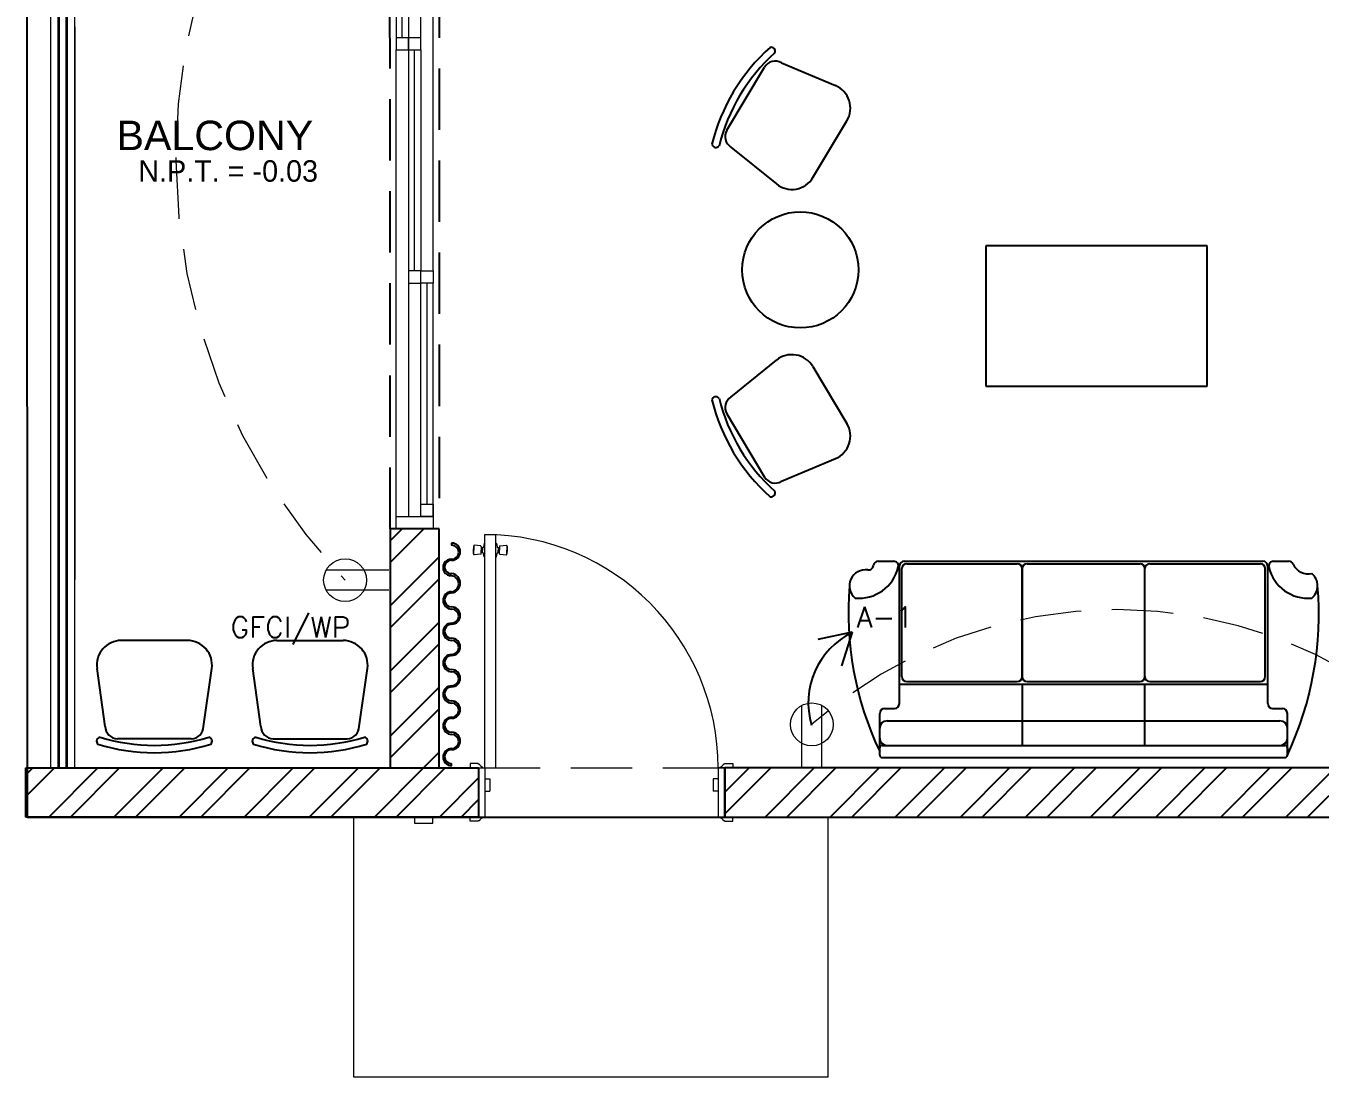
# Model space of a CAD drawing. Header units: millimetres. Extents: x 1605 to 1638, y 1273 to 1481.
# Drawn here: x 1620.44 to 1625.71, y 1462.54 to 1466.82 of the extents above; entities that cross this region are included whole.
import ezdxf

# ---------------------------------------------------------------- set-up
doc = ezdxf.new("R2010")
doc.units = ezdxf.units.MM
for name, pattern in [('AUDIT_D_060420121804-1', [0]), ('HIDDEN', [0.375, 0.25, -0.125]), ('PLANTAS$0$HIDDEN', [0.375, 0.25, -0.125])]:
    doc.linetypes.add(name, pattern=pattern)
for name, color, linetype, lineweight in [('BARANDA', 2, 'Continuous', 35), ('Electrico Salidas', 160, 'Continuous', 15), ('JAMBA', 1, 'HIDDEN', 15), ('muro bajo', 123, 'Continuous', 9), ('PUERTAS', 3, 'Continuous', 20), ('Ventanas', 3, 'Continuous', 13)]:
    doc.layers.add(name, color=color, linetype=linetype, lineweight=lineweight)
doc.layers.add('Ha-Muros 0.20', color=7, linetype='Continuous', true_color=0x8c8c8c)
for name, color, linetype in [('Li-Proyecciones', 40, 'HIDDEN'), ('Mo-Generales', 9, 'Continuous'), ('Mu-0.20', 5, 'Continuous'), ('piso', 40, 'AUDIT_D_060420121804-1'), ('TEXTS', 1, 'Continuous'), ('Tx-Espacio', 7, 'Continuous')]:
    doc.layers.add(name, color=color, linetype=linetype)
doc.styles.add('CHICO', font='stylu.ttf')
doc.styles.add('GORDITA', font='swissek.ttf')
doc.styles.add('TEXTS', font='romans9.shx')

# ---------------------------------------------------------------- blocks, each defined once
blk = doc.blocks.new('A$Cec5ab6e8')
at = {"color": 9, "true_color": 0xc7c8ca}
for p, q in [((19.892, 11.6766), (20.0463, 11.9339)), ((20.1149, 11.9511), (20.3345, 11.8587)), ((20.2429, 11.484), (20.3815, 11.7151)), ((19.9092, 11.608), (20.0941, 11.4578)), ((19.9092, 10.5899), (20.0941, 10.7401)), ((20.2429, 10.7139), (20.3815, 10.4828)), ((19.892, 10.5213), (20.0463, 10.264)), ((20.1149, 10.2468), (20.3345, 10.3392)), ((18.7716, 9.9953), (18.7716, 9.9866)), ((20.5091, 9.9213), (20.5712, 9.9213)), ((20.6148, 9.9213), (22.0748, 9.9213)), ((20.6248, 9.9113), (21.0748, 9.9113)), ((21.1148, 9.9113), (21.5748, 9.9113)), ((21.6148, 9.9113), (22.0648, 9.9113)), ((22.1184, 9.9213), (22.1805, 9.9213)), ((20.5948, 9.3413), (20.5948, 9.9013)), ((20.6048, 9.4513), (20.6048, 9.8913)), ((21.0948, 9.4513), (21.0948, 9.8913)), ((21.0948, 9.4513), (21.0948, 9.8913)), ((21.0948, 9.8913), (21.0948, 9.4513)), ((21.5948, 9.4513), (21.5948, 9.8913)), ((21.5948, 9.4513), (21.5948, 9.8913)), ((21.5948, 9.4513), (21.5948, 9.8913)), ((21.5948, 9.4513), (21.5948, 9.8913)), ((22.0848, 9.4513), (22.0848, 9.8913)), ((22.0848, 9.4513), (22.0848, 9.8913)), ((22.0948, 9.3413), (22.0948, 9.9013)), ((22.0948, 9.3413), (22.0948, 9.9013)), ((17.6959, 9.5986), (17.4265, 9.5986)), ((18.0604, 9.5986), (18.3298, 9.5986)), ((17.3612, 9.2486), (17.3275, 9.4844)), ((17.7612, 9.2486), (17.7949, 9.4844)), ((17.9951, 9.2486), (17.9614, 9.4844)), ((18.3951, 9.2486), (18.4288, 9.4844)), ((20.5948, 9.4213), (22.0948, 9.4213)), ((20.6248, 9.4313), (21.0748, 9.4313)), ((21.0948, 9.4213), (21.0948, 9.1713)), ((21.1148, 9.4313), (21.5748, 9.4313)), ((21.5948, 9.1713), (21.5948, 9.4213)), ((21.6148, 9.4313), (22.0648, 9.4313)), ((20.5148, 9.1463), (20.5148, 9.3013)), ((20.5348, 9.3213), (20.5748, 9.3213)), ((22.1148, 9.3213), (22.1548, 9.3213)), ((22.1748, 9.1313), (22.1748, 9.3013)), ((20.5148, 9.2013), (20.5148, 9.2413)), ((20.5148, 9.2013), (20.5148, 9.2413)), ((20.5448, 9.2713), (22.1448, 9.2713)), ((22.1748, 9.2013), (22.1748, 9.2413)), ((22.1748, 9.2013), (22.1748, 9.2413)), ((17.7112, 9.1986), (17.4112, 9.1986)), ((18.0451, 9.1986), (18.3451, 9.1986)), ((20.5248, 9.1713), (22.1648, 9.1713)), ((20.5448, 9.1713), (22.1448, 9.1713)), ((20.5148, 9.1313), (20.5148, 9.1613)), ((20.5248, 9.1213), (22.1648, 9.1213)), ((22.1748, 9.1613), (22.1748, 9.1313)), ((18.7716, 9.0882), (18.7716, 9.0969))]:
    blk.add_line(p, q, dxfattribs=at)
for centre, radius, start, end in [((20.586, 11.4354), 0.7765, 131.8256, 166.2835), ((20.586, 11.4354), 0.7465, 131.8256, 166.2835), ((20.0724, 11.9977), 0.0169, 338.9895, 104.6618), ((20.0891, 11.9082), 0.05, 59.0546, 149.0546), ((20.2957, 11.7665), 0.1, 329.0546, 67.1847), ((19.9349, 11.6509), 0.05, 149.0546, 239.0546), ((19.848, 11.6234), 0.0169, 193.4474, 319.1197), ((20.1572, 11.5355), 0.1, 230.9245, 329.0546), ((20.1572, 10.6625), 0.1, 30.9454, 129.0755), ((19.848, 10.5745), 0.0169, 40.8803, 166.5526), ((20.586, 10.7625), 0.7765, 193.7165, 228.1744), ((20.586, 10.7625), 0.7465, 193.7165, 228.1744), ((19.9349, 10.547), 0.05, 120.9454, 210.9454), ((20.2957, 10.4314), 0.1, 292.8153, 30.9454), ((20.0891, 10.2897), 0.05, 210.9454, 300.9454), ((20.0724, 10.2002), 0.0169, 255.3382, 21.0105), ((18.7716, 9.9602), 0.0351, 270, 90), ((18.7716, 9.9579), 0.0288, 270, 90), ((18.7699, 9.8958), 0.0333, 86.9735, 273.0265), ((18.7699, 9.8982), 0.027, 86.2863, 273.7137), ((20.5091, 9.9013), 0.02, 90, 173.7817), ((20.5712, 9.9013), 0.02, 346.0986, 90), ((20.6148, 9.9013), 0.02, 90, 180), ((20.6248, 9.8913), 0.02, 90, 180), ((21.0748, 9.8913), 0.02, 0, 90), ((21.1148, 9.8913), 0.02, 90, 180), ((21.5748, 9.8913), 0.02, 0, 90), ((21.6148, 9.8913), 0.02, 90, 180), ((22.0648, 9.8913), 0.02, 0, 90), ((22.0648, 9.8913), 0.02, 0, 90), ((22.0748, 9.9013), 0.02, 0, 90), ((22.1184, 9.9013), 0.02, 90, 193.9014), ((22.1805, 9.9013), 0.02, 23.8067, 90), ((22.2598, 9.9363), 0.0667, 203.8067, 282.9946), ((18.7672, 9.832), 0.0395, 276.3943, 83.6057), ((18.7672, 9.8296), 0.0332, 277.7029, 82.2971), ((20.4568, 9.8213), 0.0653, 81.4952, 230), ((20.4298, 9.9363), 0.1657, 264.8056, 346.0986), ((20.4694, 9.9056), 0.02, 261.4952, 353.7817), ((22.2598, 9.9363), 0.1657, 193.9014, 275.1944), ((22.2329, 9.8213), 0.0653, 310, 50), ((21.7127, 9.7139), 1.3256, 175.3532, 205.3532), ((20.9489, 9.7064), 1.3541, 334.8672, 4.8672), ((18.7716, 9.7617), 0.0351, 90, 270), ((18.7716, 9.764), 0.0288, 90, 270), ((18.7716, 9.7002), 0.0351, 270, 90), ((18.7716, 9.6978), 0.0288, 270, 90), ((18.7716, 9.634), 0.0351, 90, 270), ((18.7716, 9.6364), 0.0288, 90, 270), ((17.4265, 9.4986), 0.1, 90, 188.1301), ((17.6959, 9.4986), 0.1, 351.8699, 90), ((18.0604, 9.4986), 0.1, 90, 188.1301), ((18.3298, 9.4986), 0.1, 351.8699, 90), ((18.7716, 9.5725), 0.0351, 270, 90), ((18.7716, 9.5702), 0.0288, 270, 90), ((18.7716, 9.5063), 0.0351, 90, 270), ((18.7716, 9.5087), 0.0288, 90, 270), ((18.7716, 9.4449), 0.0351, 270, 90), ((18.7716, 9.4425), 0.0288, 270, 90), ((20.6248, 9.4513), 0.02, 180, 270), ((21.0748, 9.4513), 0.02, 270, 0), ((21.1148, 9.4513), 0.02, 180, 270), ((21.5748, 9.4513), 0.02, 270, 0), ((21.6148, 9.4513), 0.02, 180, 270), ((22.0648, 9.4513), 0.02, 270, 0), ((22.0648, 9.4513), 0.02, 270, 0), ((18.7716, 9.3787), 0.0351, 90, 270), ((18.7716, 9.3811), 0.0288, 90, 270), ((18.7716, 9.3172), 0.0351, 270, 90), ((18.7716, 9.3148), 0.0288, 270, 90), ((20.5748, 9.3413), 0.02, 270, 0), ((22.1148, 9.3413), 0.02, 180, 270), ((18.7716, 9.251), 0.0351, 90, 270), ((18.7716, 9.2534), 0.0288, 90, 270), ((20.5348, 9.3013), 0.02, 90, 180), ((22.1548, 9.3013), 0.02, 0, 90), ((17.4112, 9.2486), 0.05, 180, 270), ((17.7112, 9.2486), 0.05, 270, 360), ((18.0451, 9.2486), 0.05, 180, 270), ((18.3451, 9.2486), 0.05, 270, 0), ((18.7716, 9.1895), 0.0351, 270, 90), ((20.5448, 9.2413), 0.03, 90, 180), ((22.1448, 9.2413), 0.03, 0, 90), ((17.343, 9.1882), 0.0169, 99.9349, 225.6072), ((17.5612, 9.9178), 0.7765, 252.771, 287.2289), ((17.5612, 9.9178), 0.7465, 252.771, 287.2289), ((17.7794, 9.1882), 0.0169, 314.3928, 80.0651), ((17.9769, 9.1882), 0.0169, 99.9349, 225.6072), ((18.1951, 9.9178), 0.7765, 252.7711, 287.229), ((18.1951, 9.9178), 0.7465, 252.7711, 287.229), ((18.4133, 9.1882), 0.0169, 314.3928, 80.0651), ((18.7716, 9.1872), 0.0288, 270, 90), ((20.5448, 9.2013), 0.03, 180, 270), ((20.5248, 9.1613), 0.01, 90, 180), ((22.1448, 9.2013), 0.03, 270, 0), ((22.1648, 9.1613), 0.01, 0, 90), ((18.7716, 9.1233), 0.0351, 90, 270), ((18.7716, 9.1257), 0.0288, 90, 270), ((20.5248, 9.1313), 0.01, 180, 270), ((22.1648, 9.1313), 0.01, 270, 0)]:
    blk.add_arc(centre, radius, start, end, dxfattribs=at)
at = {"layer": 'BARANDA', "color": 9, "true_color": 0xc7c8ca}
for p, q in [((17.1721, 9.0795), (17.1721, 14.0275)), ((17.2047, 9.0795), (17.2047, 14.0275))]:
    blk.add_line(p, q, dxfattribs=at)
at = {"layer": 'Defpoints', "color": 9, "true_color": 0xc7c8ca}
for p, q in [((17.0386, 20.18), (17.0426, 8.8796)), ((17.0426, 8.8796), (29.8386, 8.8794))]:
    blk.add_line(p, q, dxfattribs=at)
at = {"layer": 'Ha-Muros 0.20', "color": 9, "linetype": 'Continuous', "true_color": 0xc7c8ca}
for p, q in [((18.5211, 10.0043, 0), (18.5702, 10.0534, 0)), ((18.5211, 9.9159, 0), (18.6586, 10.0534, 0)), ((18.5211, 9.7391, 0), (18.7205, 9.9386, 0)), ((18.5211, 9.6507, 0), (18.7206, 9.8502, 0)), ((18.5211, 9.474, 0), (18.7207, 9.6736, 0)), ((18.5211, 9.3856, 0), (18.7207, 9.5852, 0)), ((18.5211, 9.2088, 0), (18.7208, 9.4086, 0)), ((18.5211, 9.1204, 0), (18.7209, 9.3202, 0)), ((18.657, 9.0796, 0), (18.721, 9.1436, 0)), ((17.0379, 9.0514, 0), (17.066, 9.0796, 0)), ((17.0379, 8.9631, 0), (17.1544, 9.0796, 0)), ((17.1312, 8.8796, 0), (17.3312, 9.0796, 0)), ((17.2196, 8.8796, 0), (17.4196, 9.0796, 0)), ((17.3964, 8.8796, 0), (17.5964, 9.0796, 0)), ((17.4848, 8.8796, 0), (17.6848, 9.0796, 0)), ((17.6615, 8.8796, 0), (17.8615, 9.0796, 0)), ((17.7499, 8.8796, 0), (17.9499, 9.0796, 0)), ((17.9267, 8.8796, 0), (18.1267, 9.0796, 0)), ((18.0151, 8.8796, 0), (18.2151, 9.0796, 0)), ((18.1919, 8.8796, 0), (18.3919, 9.0796, 0)), ((18.2803, 8.8796, 0), (18.4803, 9.0796, 0)), ((18.457, 8.8796, 0), (18.657, 9.0796, 0)), ((18.5454, 8.8796, 0), (18.7454, 9.0796, 0)), ((19.8843, 8.9811, 0), (19.9826, 9.0794, 0)), ((19.8843, 8.8927, 0), (20.071, 9.0794, 0)), ((20.0478, 8.8794, 0), (20.2478, 9.0794, 0)), ((20.1362, 8.8794, 0), (20.3362, 9.0794, 0)), ((20.313, 8.8794, 0), (20.513, 9.0794, 0)), ((20.4014, 8.8794, 0), (20.6014, 9.0794, 0)), ((20.5781, 8.8794, 0), (20.7781, 9.0794, 0)), ((20.6665, 8.8794, 0), (20.8665, 9.0794, 0)), ((20.8433, 8.8794, 0), (21.0433, 9.0794, 0)), ((20.9317, 8.8794, 0), (21.1317, 9.0794, 0)), ((21.1085, 8.8794, 0), (21.3085, 9.0794, 0)), ((21.1969, 8.8794, 0), (21.3969, 9.0794, 0)), ((21.3736, 8.8794, 0), (21.5736, 9.0794, 0)), ((21.462, 8.8794, 0), (21.662, 9.0794, 0)), ((21.6388, 8.8794, 0), (21.8388, 9.0794, 0)), ((21.7272, 8.8794, 0), (21.9272, 9.0794, 0)), ((21.904, 8.8794, 0), (22.104, 9.0794, 0)), ((21.9924, 8.8794, 0), (22.1924, 9.0794, 0)), ((22.1691, 8.8794, 0), (22.3691, 9.0794, 0)), ((22.2575, 8.8794, 0), (22.4575, 9.0794, 0)), ((18.7222, 8.8796, 0), (18.8817, 9.0391, 0)), ((18.8106, 8.8796, 0), (18.8817, 8.9507, 0))]:
    blk.add_line(p, q, dxfattribs=at)
at = {"layer": 'JAMBA', "color": 9, "true_color": 0xc7c8ca}
for p, q in [((18.8801, 9.0971), (18.8468, 9.0971)), ((18.8468, 9.0971), (18.8468, 9.0796)), ((18.8468, 9.0796), (18.8655, 9.0796)), ((18.8655, 9.0796), (18.8671, 9.0812)), ((18.8671, 9.0812), (18.8757, 9.0812)), ((18.8757, 9.0812), (18.8777, 9.0796)), ((18.8777, 9.0796), (18.8967, 9.0796)), ((18.8801, 9.0943), (18.8801, 9.0971)), ((18.8967, 9.0796), (18.8967, 9.0844)), ((19.8667, 9.0796), (19.8667, 9.0844)), ((19.8858, 9.0796), (19.8667, 9.0796)), ((19.8834, 9.0943), (19.8834, 9.0971)), ((19.8834, 9.0971), (19.9166, 9.0971)), ((19.8878, 9.0812), (19.8858, 9.0796)), ((19.8964, 9.0812), (19.8878, 9.0812)), ((19.898, 9.0796), (19.8964, 9.0812)), ((19.9166, 9.0796), (19.898, 9.0796)), ((19.9166, 9.0971), (19.9166, 9.0796)), ((18.8468, 8.8621), (18.8468, 8.8796)), ((18.8468, 8.8796), (18.8655, 8.8796)), ((18.8801, 8.8621), (18.8468, 8.8621)), ((18.8655, 8.8796), (18.8671, 8.878)), ((18.8671, 8.878), (18.8757, 8.878)), ((18.8757, 8.878), (18.8777, 8.8796)), ((18.8777, 8.8796), (18.8967, 8.8796)), ((18.8801, 8.8649), (18.8801, 8.8621)), ((18.8967, 8.8796), (18.8967, 8.8748)), ((19.8858, 8.8796), (19.8667, 8.8796)), ((19.8667, 8.8796), (19.8667, 8.8748)), ((19.8834, 8.8649), (19.8834, 8.8621)), ((19.8834, 8.8621), (19.9166, 8.8621)), ((19.8878, 8.878), (19.8858, 8.8796)), ((19.8964, 8.878), (19.8878, 8.878)), ((19.898, 8.8796), (19.8964, 8.878)), ((19.9166, 8.8796), (19.898, 8.8796)), ((19.9166, 8.8621), (19.9166, 8.8796))]:
    blk.add_line(p, q, dxfattribs=at)
for centre, radius, start, end in [((18.8813, 9.0868), 0.00758, 16.399, 99.136), ((18.8969, 9.0943), 0.00997, 212.7151, 268.8935), ((19.8665, 9.0943), 0.00997, 271.1065, 327.2849), ((19.8822, 9.0868), 0.00758, 80.864, 163.601), ((18.8813, 8.8724), 0.00758, 260.864, 343.601), ((18.8969, 8.8649), 0.00997, 91.1065, 147.2849), ((19.8665, 8.8649), 0.00997, 32.7151, 88.8935), ((19.8822, 8.8724), 0.00758, 196.399, 279.136)]:
    blk.add_arc(centre, radius, start, end, dxfattribs=at)
at = {"layer": 'Li-Proyecciones', "color": 9, "true_color": 0xc7c8ca}
for p, q in [((18.5211, 10.0534), (18.5204, 13.0534)), ((18.7204, 13.0534), (18.7204, 10.0534)), ((18.7204, 10.0534), (18.5211, 10.0534))]:
    blk.add_line(p, q, dxfattribs=at)
at = {"layer": 'Mo-Generales', "color": 9, "true_color": 0xc7c8ca}
for p, q in [((21.8484, 11.2059), (20.9473, 11.2059)), ((20.9473, 11.2059), (20.9473, 10.6337)), ((21.8484, 10.6337), (21.8484, 11.2059)), ((20.9473, 10.6337), (21.8484, 10.6337))]:
    blk.add_line(p, q, dxfattribs=at)
blk.add_circle((20.1914, 11.1079), 0.2365, dxfattribs=at)
at = {"layer": 'Mu-0.20', "color": 9, "true_color": 0xc7c8ca}
for p, q in [((18.7204, 10.0534), (18.5211, 10.0534)), ((18.5211, 10.0534), (18.5211, 9.0796)), ((18.7211, 9.0796), (18.7204, 10.0534)), ((17.0379, 8.8796), (17.0379, 9.0796)), ((17.0379, 9.0796), (18.8817, 9.0796)), ((18.5211, 9.0796), (18.7211, 9.0796)), ((18.8817, 9.0796), (18.8817, 8.8796)), ((19.8843, 9.0794), (19.8843, 8.8794)), ((29.8386, 9.0794), (19.8843, 9.0794)), ((18.8817, 8.8796), (17.0379, 8.8796)), ((19.8843, 8.8794), (29.6821, 8.8794))]:
    blk.add_line(p, q, dxfattribs=at)
at = {"layer": 'muro bajo', "color": 9, "true_color": 0xc7c8ca}
for p, q in [((17.1379, 14.0275), (17.1379, 9.0795)), ((17.2379, 9.0795), (17.2379, 14.0275)), ((17.2379, 12.0974), (17.2379, 9.8474)), ((17.1379, 9.0795), (17.2379, 9.0795))]:
    blk.add_line(p, q, dxfattribs=at)
at = {"layer": 'piso', "color": 9, "lineweight": 0, "true_color": 0xc7c8ca}
blk.add_line((18.8817, 8.8796), (19.8843, 8.8796), dxfattribs=at)
at = {"layer": 'PUERTAS', "color": 9, "true_color": 0xc7c8ca}
for p, q in [((18.6958, 11.1034), (18.6958, 13.0534)), ((18.5958, 13.0034), (18.5958, 12.0534)), ((18.6458, 12.0534), (18.6458, 13.0034)), ((18.5458, 12.9534), (18.5458, 12.0534)), ((18.5708, 12.0534), (18.5708, 12.9534)), ((18.5458, 12.0534), (18.5458, 12.0034)), ((18.5958, 12.0534), (18.5458, 12.0534)), ((18.5958, 12.0534), (18.5958, 12.0034)), ((18.6458, 12.0534), (18.5958, 12.0534)), ((18.5958, 12.0034), (18.5958, 12.0534)), ((18.6458, 12.0034), (18.6458, 12.0534)), ((18.5458, 10.1034), (18.5458, 12.0034)), ((18.5458, 12.0034), (18.5958, 12.0034)), ((18.5958, 12.0034), (18.5958, 11.1034)), ((18.5958, 12.0034), (18.6458, 12.0034)), ((18.6208, 11.1034), (18.6208, 12.0034)), ((18.6458, 12.0034), (18.6458, 11.1034)), ((18.5958, 11.1034), (18.5958, 11.0534)), ((18.6458, 11.1034), (18.5958, 11.1034)), ((18.6458, 11.0534), (18.6458, 11.1034)), ((18.6458, 11.1034), (18.6958, 11.1034)), ((18.6458, 11.0534), (18.6458, 11.1034)), ((18.6958, 11.1034), (18.6958, 11.0534)), ((18.5958, 11.0534), (18.5958, 10.1034)), ((18.5958, 11.0534), (18.6458, 11.0534)), ((18.6958, 11.0534), (18.6458, 11.0534)), ((18.6458, 10.1534), (18.6458, 11.0534)), ((18.6708, 11.0534), (18.6708, 10.1534)), ((18.6958, 10.1034), (18.6958, 11.0534)), ((18.6458, 10.1034), (18.6458, 10.1534)), ((18.6458, 10.1534), (18.6958, 10.1534)), ((18.6958, 10.1534), (18.6958, 10.1034)), ((18.5458, 10.0534), (18.5458, 10.1034)), ((18.5458, 10.1034), (18.6958, 10.1034)), ((18.6958, 10.1034), (18.6458, 10.1034)), ((18.6958, 10.1034), (18.6958, 10.0534)), ((18.6958, 10.0534), (18.5458, 10.0534)), ((18.9067, 9.0796), (18.9067, 10.0296)), ((18.9067, 10.0296), (18.9517, 10.0296)), ((18.9517, 9.0796), (18.9517, 10.0296)), ((18.8607, 9.9718), (18.8601, 9.9718)), ((18.8601, 9.9665), (18.8601, 9.9718)), ((18.8601, 9.9665), (18.8601, 9.9613)), ((18.8607, 9.9613), (18.8601, 9.9613)), ((18.8617, 9.9821), (18.8607, 9.9821)), ((18.8607, 9.9821), (18.8607, 9.9665)), ((18.8607, 9.9509), (18.8607, 9.9665)), ((18.8617, 9.9843), (18.8617, 9.9665)), ((18.8617, 9.9487), (18.8617, 9.9665)), ((18.8899, 9.9835), (18.8639, 9.9863)), ((18.8917, 9.9815), (18.8917, 9.9665)), ((18.8917, 9.9777), (18.8919, 9.9777)), ((18.8917, 9.9515), (18.8917, 9.9665)), ((18.8939, 9.9757), (18.8939, 9.9665)), ((18.8979, 9.9754), (18.8939, 9.9754)), ((18.8939, 9.9574), (18.8939, 9.9665)), ((18.8979, 9.9758), (18.8979, 9.9665)), ((18.8979, 9.9572), (18.8979, 9.9665)), ((18.8997, 9.9778), (18.8998, 9.9778)), ((18.9044, 9.9936), (18.9017, 9.9801)), ((18.9017, 9.9801), (18.9017, 9.9798)), ((18.9067, 9.9956), (18.9064, 9.9956)), ((18.9517, 9.9956), (18.952, 9.9956)), ((18.954, 9.9936), (18.9568, 9.9801)), ((18.9568, 9.9801), (18.9568, 9.9798)), ((18.9588, 9.9778), (18.9586, 9.9778)), ((18.9606, 9.9758), (18.9606, 9.9665)), ((18.9606, 9.9754), (18.9645, 9.9754)), ((18.9606, 9.9572), (18.9606, 9.9665)), ((18.9645, 9.9757), (18.9645, 9.9665)), ((18.9645, 9.9574), (18.9645, 9.9665)), ((18.9667, 9.9777), (18.9665, 9.9777)), ((18.9667, 9.9815), (18.9667, 9.9665)), ((18.9667, 9.9515), (18.9667, 9.9665)), ((18.9685, 9.9835), (18.9945, 9.9863)), ((18.9967, 9.9843), (18.9967, 9.9665)), ((18.9967, 9.9821), (18.9978, 9.9821)), ((18.9967, 9.9487), (18.9967, 9.9665)), ((18.9978, 9.9821), (18.9978, 9.9665)), ((18.9978, 9.9718), (18.9984, 9.9718)), ((18.9978, 9.9509), (18.9978, 9.9665)), ((18.9978, 9.9613), (18.9984, 9.9613)), ((18.9984, 9.9665), (18.9984, 9.9718)), ((18.9984, 9.9665), (18.9984, 9.9613)), ((18.8617, 9.9509), (18.8607, 9.9509)), ((18.8899, 9.9495), (18.8639, 9.9468)), ((18.8917, 9.9554), (18.8919, 9.9554)), ((18.8979, 9.9576), (18.8939, 9.9576)), ((18.8997, 9.9552), (18.8998, 9.9552)), ((18.9017, 9.953), (18.9017, 9.9532)), ((18.9044, 9.9394), (18.9017, 9.953)), ((18.9067, 9.9374), (18.9064, 9.9374)), ((18.9517, 9.9374), (18.952, 9.9374)), ((18.954, 9.9394), (18.9568, 9.953)), ((18.9568, 9.953), (18.9568, 9.9532)), ((18.9588, 9.9552), (18.9586, 9.9552)), ((18.9606, 9.9576), (18.9645, 9.9576)), ((18.9667, 9.9554), (18.9665, 9.9554)), ((18.9685, 9.9495), (18.9945, 9.9468)), ((18.9967, 9.9509), (18.9978, 9.9509)), ((18.8817, 9.0796), (18.9067, 9.0796)), ((18.8817, 9.0796), (18.8817, 8.8796)), ((18.9067, 9.0796), (18.9517, 9.0796)), ((18.9067, 9.0796), (18.9067, 8.8796)), ((19.8567, 9.0796), (19.8567, 8.8796)), ((19.8817, 9.0796), (19.8567, 9.0796)), ((19.8817, 9.0796), (19.8817, 8.8796)), ((18.9067, 9.0346), (18.9267, 9.0346)), ((18.9267, 9.0346), (18.9267, 8.9846)), ((19.8567, 9.0346), (19.8367, 9.0346)), ((19.8367, 9.0346), (19.8367, 8.9846)), ((18.9067, 8.9846), (18.9267, 8.9846)), ((19.8567, 8.9846), (19.8367, 8.9846)), ((18.9067, 8.8796), (18.8817, 8.8796)), ((19.8567, 8.8796), (19.8817, 8.8796))]:
    blk.add_line(p, q, dxfattribs=at)
at = {"layer": 'PUERTAS', "color": 9, "linetype": 'HIDDEN', "true_color": 0xc7c8ca}
for p, q in [((18.8817, 9.0796), (19.8817, 9.0796)), ((18.8817, 8.8796), (19.8817, 8.8796))]:
    blk.add_line(p, q, dxfattribs=at)
at = {"layer": 'PUERTAS', "color": 9, "true_color": 0xc7c8ca}
blk.add_lwpolyline([(18.3728, 8.8796), (20.3039, 8.8796), (20.3039, 7.8203), (18.3728, 7.8203)], close=True, dxfattribs=at)
for centre, radius, start, end in [((18.9067, 9.0796), 0.95, 0, 90), ((18.8637, 9.9843), 0.002, 83.9236, 180), ((18.8897, 9.9815), 0.002, 0, 83.9236), ((18.8919, 9.9757), 0.002, 0, 90), ((18.8999, 9.9758), 0.002, 95.2572, 180), ((18.8997, 9.9798), 0.002, 275.2572, 0), ((18.9064, 9.9936), 0.002, 90, 180), ((18.952, 9.9936), 0.002, 0, 90), ((18.9588, 9.9798), 0.002, 180, 264.7428), ((18.9586, 9.9758), 0.002, 0, 84.7428), ((18.9665, 9.9757), 0.002, 90, 180), ((18.9687, 9.9815), 0.002, 96.0764, 180), ((18.9947, 9.9843), 0.002, 0, 96.0764), ((18.8637, 9.9487), 0.002, 180, 276.0764), ((18.8897, 9.9515), 0.002, 276.0764, 360), ((18.8919, 9.9574), 0.002, 270, 0), ((18.8999, 9.9572), 0.002, 180, 264.7428), ((18.8997, 9.9532), 0.002, 0, 84.7428), ((18.9064, 9.9394), 0.002, 180, 270), ((18.952, 9.9394), 0.002, 270, 0), ((18.9588, 9.9532), 0.002, 95.2572, 180), ((18.9586, 9.9572), 0.002, 275.2572, 0), ((18.9665, 9.9574), 0.002, 180, 270), ((18.9687, 9.9515), 0.002, 180, 263.9236), ((18.9947, 9.9487), 0.002, 263.9236, 0)]:
    blk.add_arc(centre, radius, start, end, dxfattribs=at)
at = {"layer": 'Ventanas', "color": 9, "true_color": 0xc7c8ca}
for p, q in [((18.6207, 8.8796), (18.6207, 8.8546)), ((18.6957, 8.8796), (18.6207, 8.8796)), ((18.6207, 8.8546), (18.6957, 8.8546)), ((18.6957, 8.8546), (18.6957, 8.8796))]:
    blk.add_line(p, q, dxfattribs=at)
at = {"layer": 'Tx-Espacio', "color": 9, "true_color": 0xc7c8ca}
for s, height, style, p in [('BALCONY', 0.12, 'GORDITA', (17.4069, 11.5955)), ('N.P.T. = -0.03', 0.087521, 'CHICO', (17.4958, 11.467))]:
    blk.add_text(s, height=height, rotation=0, dxfattribs=dict(at, style=style)).set_placement(p)
blk = doc.blocks.new('A$Cfbec699e')
at = {"color": 5}
for p, q in [((0.09, 0.513, 0.36), (0.09, 0.019, 0.36)), ((0.247, 0.513, 0.36), (0.247, 0.019, 0.36))]:
    blk.add_line(p, q, dxfattribs=at)
blk.add_circle((0.169, 0.169, 0.36), 0.169, dxfattribs=at)
blk = doc.blocks.new('A$Ce067206a')
at = {"color": 0}
for q in [(0.5596, 0.3585), (0.7033, 0.3585)]:
    blk.add_line((0.6315, 0.235), q, dxfattribs=at)
blk.add_arc((0.3217, 0.3217), 0.3217, 344.3744, 64.1633, dxfattribs=at)

msp = doc.modelspace()

# ---------------------------------------------------------------- linework, layer by layer
at = {"layer": 'Electrico Salidas', "color": 0, "linetype": 'PLANTAS$0$HIDDEN'}
for centre, radius, start, end in [((1623.54321, 1466.28713, 0.35988), 2.497, 137.00443, 223.6162), ((1624.8779, 1462.56265, 0.35987), 1.88213, 48.73594, 131.26395)]:
    msp.add_arc(centre, radius, start, end, dxfattribs=at)

# ---------------------------------------------------------------- block references
msp.add_blockref('A$Cec5ab6e8', (1603.39784, 1454.72028))
at = {"color": 0, "rotation": 132.0906322151722}
msp.add_blockref('A$Ce067206a', (1624.39795, 1464.04104), dxfattribs=at)
at = {"layer": 'Electrico Salidas', "xscale": 0.5165055370629944, "yscale": 0.5165055370629944, "zscale": 0.5165055370629944}
for p, rotation in [((1621.64835, 1464.65173, 0.174), 270), ((1623.72368, 1464.0645, 0.17399), 180)]:
    msp.add_blockref('A$Cfbec699e', p, dxfattribs=dict(at, rotation=rotation))

# ---------------------------------------------------------------- texts
at = {"layer": 'TEXTS', "color": 0, "linetype": 'HIDDEN', "style": 'TEXTS'}
for s, p in [('GFCI/WP', (1621.26943, 1464.33078, 0.35988)), ('A-1', (1623.81797, 1464.37195, 0.35988))]:
    msp.add_text(s, height=0.084237, dxfattribs=at).set_placement(p)

doc.saveas('drawing.dxf')
